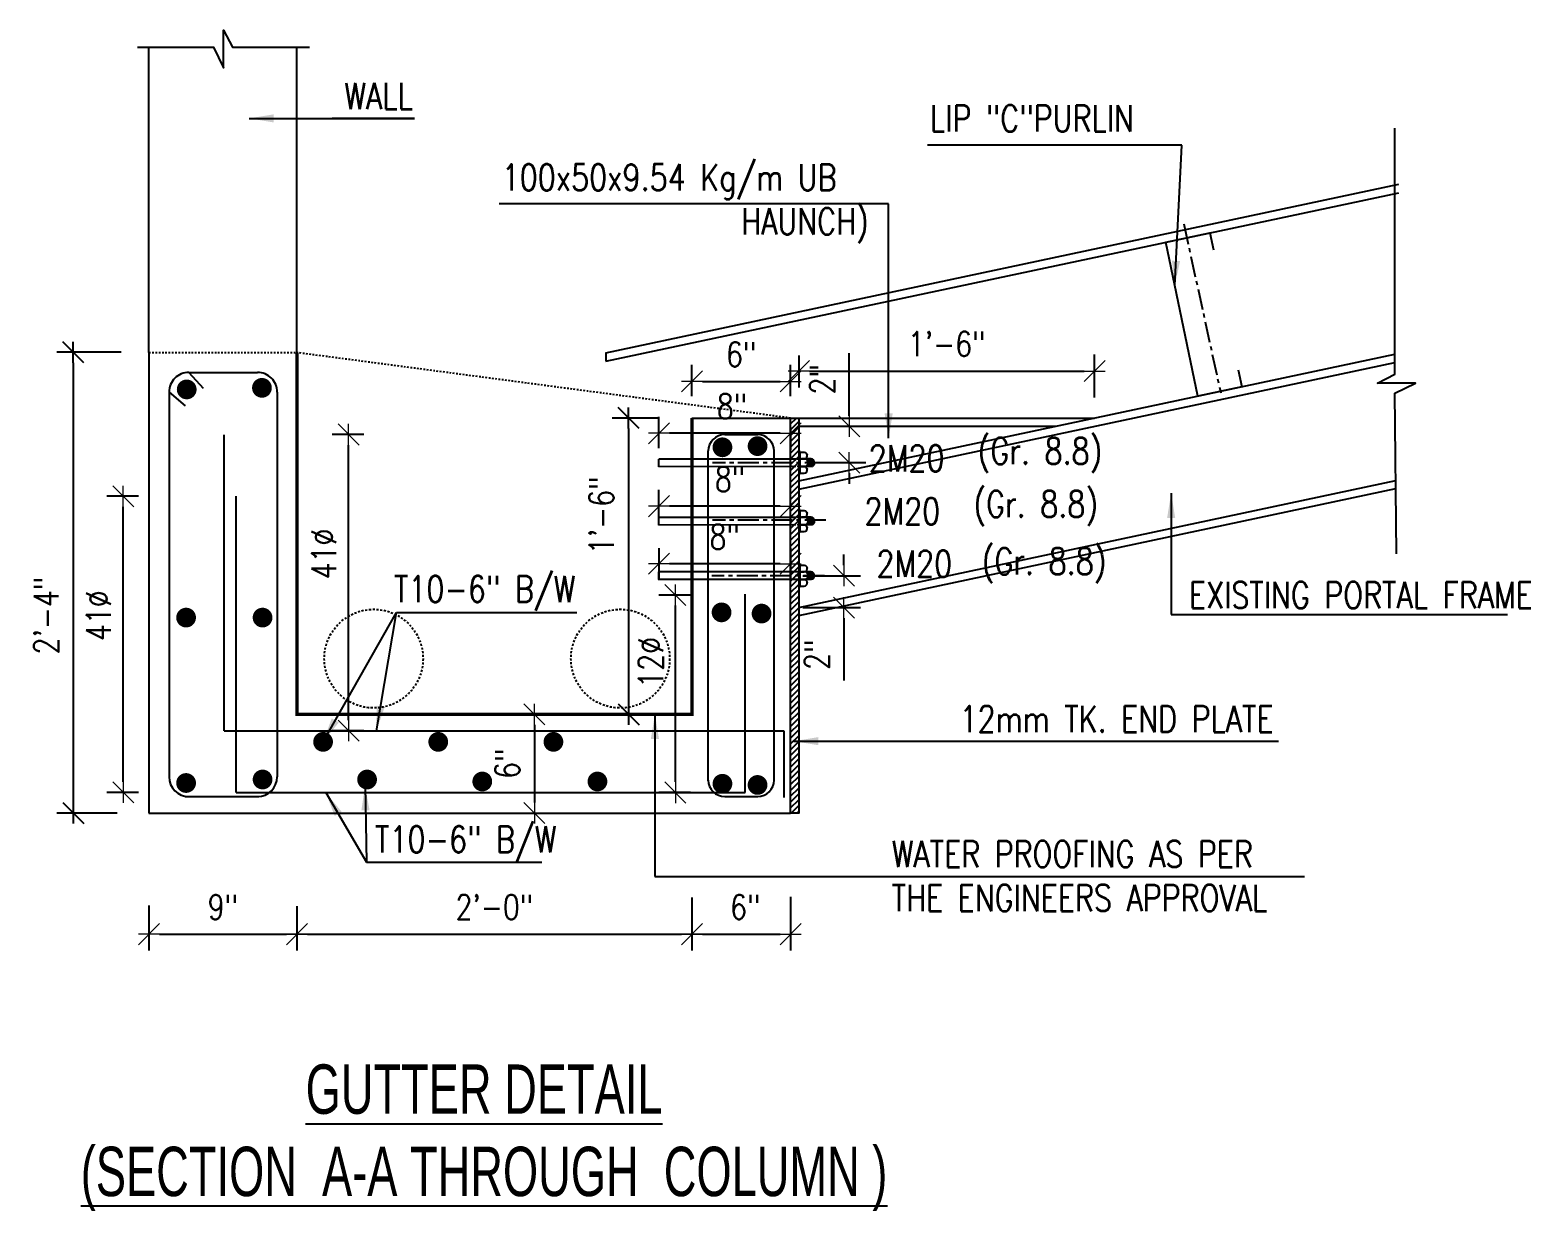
# Model space of a CAD drawing. Extents: x -95606 to 113309, y -42160 to -940.
# Drawn here: x 103367.1 to 103458.3, y -19951.5 to -19879.8 of the extents above; entities that cross this region are included whole.
import ezdxf

# ---------------------------------------------------------------- set-up
doc = ezdxf.new("R2010")
doc.units = 0
doc.header["$LTSCALE"] = 0.02
doc.header["$MEASUREMENT"] = 0
doc.header["$PDMODE"] = 3
doc.header["$PDSIZE"] = -2
for name, pattern in [('CENTERX2', [101.6, 63.5, -12.7, 12.7, -12.7]), ('DASHED', [0.75, 0.5, -0.25]), ('DASHEDX2', [1.5, 1, -0.5]), ('HIDDEN', [9.525, 6.35, -3.175])]:
    doc.linetypes.add(name, pattern=pattern)
doc.layers.get('0').update_dxf_attribs({"linetype": 'CONTINUOUS'})
doc.layers.get('DEFPOINTS').update_dxf_attribs({"linetype": 'CONTINUOUS'})
doc.layers.add('A -fittings', color=181, linetype='CONTINUOUS', lineweight=5)
for name, color, linetype in [('A-DIM', 1, 'CONTINUOUS'), ('A-GRID', 7, 'CENTERX2'), ('A-OL', 2, 'CONTINUOUS'), ('A-P FRAME', 4, 'CONTINUOUS'), ('DIM', 7, 'CONTINUOUS'), ('dimentions', 8, 'CONTINUOUS'), ('EXLINE', 33, 'CONTINUOUS'), ('GUSSET', 1, 'CONTINUOUS'), ('OL', 2, 'CONTINUOUS'), ('RF', 5, 'CONTINUOUS'), ('RF5', 6, 'CONTINUOUS'), ('S-BM', 2, 'HIDDEN'), ('S-DIM', 7, 'CONTINUOUS')]:
    doc.layers.add(name, color=color, linetype=linetype)
doc.styles.add('ROMANS', font='romans.shx', dxfattribs={"width": 0.8})
doc.styles.add('STYLE2', font='arial.ttf', dxfattribs={"width": 0.8})
doc.dimstyles.new('DA16', dxfattribs={"dimscale": 16, "dimtxt": 0.1, "dimasz": 0.09375, "dimexe": 0, "dimexo": 0, "dimgap": 0.03125, "dimtad": 1, "dimdec": 0, "dimzin": 7, "dimdsep": 46, "dimlunit": 4, "dimtxsty": 'ROMANS', "dimcen": 0.09375, "dimclrd": 1, "dimclre": 1, "dimclrt": 2, "dimadec": 0, "dimazin": 0, "dimtfac": 0.03125, "dimtdec": 4, "dimtofl": 0, "dimtmove": 0, "dimatfit": 3, "dimfxl": 1, "dimfrac": 2, "dimtolj": 1, "dimtzin": 0, "dimarcsym": 0})
doc.dimstyles.new('TK16', dxfattribs={"dimscale": 16, "dimtxt": 0.09375, "dimasz": 0.04, "dimexe": 0.0625, "dimexo": 0.015625, "dimgap": 0.046875, "dimtad": 1, "dimdec": 1, "dimzin": 11, "dimdsep": 46, "dimlunit": 4, "dimtxsty": 'ROMANS', "dimblk1": 'TK1', "dimblk2": 'TK1', "dimsah": 1, "dimcen": 0.09375, "dimclrd": 1, "dimclre": 1, "dimclrt": 2, "dimadec": 0, "dimazin": 0, "dimtfac": 1, "dimtofl": 0, "dimtmove": 0, "dimatfit": 3, "dimldrblk": 'TK1', "dimfxl": 1, "dimfrac": 2, "dimtolj": 1, "dimtzin": 9, "dimarcsym": 0})

# ---------------------------------------------------------------- blocks, each defined once
blk = doc.blocks.new('TK1')
at = {"color": 4, "linetype": 'Continuous'}
blk.add_line((-1, -1), (1, 1), dxfattribs=at)
at = {"color": 1, "linetype": 'ByBlock'}
blk.add_line((-1, 0), (1, 0), dxfattribs=at)
blk = doc.blocks.new('*D468')
at = {"layer": 'DEFPOINTS', "color": 0, "lineweight": -2, "transparency": 16777216}
for p in [(103372.849, -19899.341), (103369.692, -19927.341), (103372.604, -19927.341)]:
    blk.add_point(p, dxfattribs=at)
at = {"layer": 'dimentions', "color": 1, "lineweight": -2, "transparency": 16777216}
for p, q in [((103372.599, -19899.341), (103368.692, -19899.341)), ((103369.692, -19899.981), (103369.692, -19926.701)), ((103372.354, -19927.341), (103368.692, -19927.341))]:
    blk.add_line(p, q, dxfattribs=at)
at = {"layer": 'dimentions', "color": 1, "lineweight": -2, "transparency": 16777216, "xscale": 0.64, "yscale": 0.64, "zscale": 0.64}
for p, rotation in [((103369.692, -19899.341), 90), ((103369.692, -19927.341), 270)]:
    blk.add_blockref('TK1', p, dxfattribs=dict(at, rotation=rotation))
at = {"layer": 'dimentions', "color": 2, "transparency": 16777216, "insert": (103368.049, -19915.341), "char_height": 1.5, "attachment_point": 5, "rotation": 90, "style": 'ROMANS'}
blk.add_mtext('\\A1;2\'-4"', dxfattribs=at)
blk = doc.blocks.new('*D469')
at = {"layer": 'A -fittings', "color": 1, "lineweight": -2, "transparency": 16777216}
for p, q in [((103407.288, -19902.014), (103407.288, -19900.111)), ((103413.288, -19902), (103413.288, -19900.111)), ((103407.928, -19901.111), (103412.648, -19901.111))]:
    blk.add_line(p, q, dxfattribs=at)
at = {"layer": 'DEFPOINTS', "color": 0, "lineweight": -2, "transparency": 16777216}
for p in [(103413.288, -19901.111), (103407.288, -19902.264), (103413.288, -19902.25)]:
    blk.add_point(p, dxfattribs=at)
at = {"layer": 'A -fittings', "color": 1, "lineweight": -2, "transparency": 16777216, "xscale": 0.64, "yscale": 0.64, "zscale": 0.64, "rotation": 180}
blk.add_blockref('TK1', (103407.288, -19901.111), dxfattribs=at)
at = {"layer": 'A -fittings', "color": 1, "lineweight": -2, "transparency": 16777216, "xscale": 0.64, "yscale": 0.64, "zscale": 0.64}
blk.add_blockref('TK1', (103413.288, -19901.111), dxfattribs=at)
at = {"layer": 'A -fittings', "color": 2, "transparency": 16777216, "insert": (103410.288, -19899.468), "char_height": 1.5, "attachment_point": 5, "style": 'ROMANS'}
blk.add_mtext('\\A1;6"', dxfattribs=at)
blk = doc.blocks.new('*D470')
at = {"layer": 'A -fittings', "color": 1, "lineweight": -2, "transparency": 16777216}
for p, q in [((103397.425, -19921.34), (103398.718, -19921.34)), ((103397.718, -19921.98), (103397.718, -19926.7)), ((103397.425, -19927.34), (103398.718, -19927.34))]:
    blk.add_line(p, q, dxfattribs=at)
at = {"layer": 'DEFPOINTS', "color": 0, "lineweight": -2, "transparency": 16777216}
for p in [(103397.175, -19921.34), (103397.175, -19927.34), (103397.718, -19927.34)]:
    blk.add_point(p, dxfattribs=at)
at = {"layer": 'A -fittings', "color": 1, "lineweight": -2, "transparency": 16777216, "xscale": 0.64, "yscale": 0.64, "zscale": 0.64}
for p, rotation in [((103397.718, -19921.34), 90), ((103397.718, -19927.34), 270)]:
    blk.add_blockref('TK1', p, dxfattribs=dict(at, rotation=rotation))
at = {"layer": 'A -fittings', "color": 2, "transparency": 16777216, "insert": (103396.075, -19924.34), "char_height": 1.5, "attachment_point": 5, "rotation": 90, "style": 'ROMANS'}
blk.add_mtext('\\A1;6"', dxfattribs=at)
blk = doc.blocks.new('*D471')
at = {"layer": 'A -fittings', "color": 1, "lineweight": -2, "transparency": 16777216}
for p, q in [((103383.288, -19933.39), (103383.288, -19935.701)), ((103407.288, -19933.456), (103407.288, -19935.701)), ((103383.928, -19934.701), (103406.648, -19934.701))]:
    blk.add_line(p, q, dxfattribs=at)
at = {"layer": 'DEFPOINTS', "color": 0, "lineweight": -2, "transparency": 16777216}
for p in [(103383.288, -19933.14), (103407.288, -19933.206), (103407.288, -19934.701)]:
    blk.add_point(p, dxfattribs=at)
at = {"layer": 'A -fittings', "color": 1, "lineweight": -2, "transparency": 16777216, "xscale": 0.64, "yscale": 0.64, "zscale": 0.64, "rotation": 180}
blk.add_blockref('TK1', (103383.288, -19934.701), dxfattribs=at)
at = {"layer": 'A -fittings', "color": 1, "lineweight": -2, "transparency": 16777216, "xscale": 0.64, "yscale": 0.64, "zscale": 0.64}
blk.add_blockref('TK1', (103407.288, -19934.701), dxfattribs=at)
at = {"layer": 'A -fittings', "color": 2, "transparency": 16777216, "insert": (103395.288, -19933.058), "char_height": 1.5, "attachment_point": 5, "style": 'ROMANS'}
blk.add_mtext('\\A1;2\'-0"', dxfattribs=at)
blk = doc.blocks.new('*D472')
at = {"layer": 'A -fittings', "color": 1, "lineweight": -2, "transparency": 16777216}
for p, q in [((103374.288, -19932.957), (103374.288, -19935.701)), ((103383.288, -19933.003), (103383.288, -19935.701)), ((103374.928, -19934.701), (103382.648, -19934.701))]:
    blk.add_line(p, q, dxfattribs=at)
at = {"layer": 'DEFPOINTS', "color": 0, "lineweight": -2, "transparency": 16777216}
for p in [(103374.288, -19932.707), (103383.288, -19932.753), (103383.288, -19934.701)]:
    blk.add_point(p, dxfattribs=at)
at = {"layer": 'A -fittings', "color": 1, "lineweight": -2, "transparency": 16777216, "xscale": 0.64, "yscale": 0.64, "zscale": 0.64, "rotation": 180}
blk.add_blockref('TK1', (103374.288, -19934.701), dxfattribs=at)
at = {"layer": 'A -fittings', "color": 1, "lineweight": -2, "transparency": 16777216, "xscale": 0.64, "yscale": 0.64, "zscale": 0.64}
blk.add_blockref('TK1', (103383.288, -19934.701), dxfattribs=at)
at = {"layer": 'A -fittings', "color": 2, "transparency": 16777216, "insert": (103378.788, -19933.058), "char_height": 1.5, "attachment_point": 5, "style": 'ROMANS'}
blk.add_mtext('\\A1;9"', dxfattribs=at)
blk = doc.blocks.new('*D473')
at = {"layer": 'A -fittings', "color": 1, "lineweight": -2, "transparency": 16777216}
for p, q in [((103387.348, -19904.34), (103385.426, -19904.34)), ((103386.426, -19921.7), (103386.426, -19904.98)), ((103387.348, -19922.34), (103385.426, -19922.34))]:
    blk.add_line(p, q, dxfattribs=at)
at = {"layer": 'DEFPOINTS', "color": 0, "lineweight": -2, "transparency": 16777216}
for p in [(103386.426, -19904.34), (103387.598, -19904.34), (103387.598, -19922.34)]:
    blk.add_point(p, dxfattribs=at)
at = {"layer": 'A -fittings', "color": 1, "lineweight": -2, "transparency": 16777216, "xscale": 0.64, "yscale": 0.64, "zscale": 0.64}
for p, rotation in [((103386.426, -19904.34), 90), ((103386.426, -19922.34), 270)]:
    blk.add_blockref('TK1', p, dxfattribs=dict(at, rotation=rotation))
at = {"layer": 'A -fittings', "color": 2, "transparency": 16777216, "insert": (103384.926, -19911.601), "char_height": 1.5, "attachment_point": 5, "rotation": 90, "style": 'ROMANS'}
blk.add_mtext('\\A1;41%%C', dxfattribs=at)
blk = doc.blocks.new('*D474')
at = {"layer": 'A -fittings', "color": 1, "lineweight": -2, "transparency": 16777216}
for p, q in [((103416.851, -19903.2), (103416.851, -19899.403)), ((103415.369, -19903.84), (103417.851, -19903.84)), ((103415.293, -19906.049), (103417.851, -19906.049)), ((103416.851, -19906.689), (103416.851, -19907.329))]:
    blk.add_line(p, q, dxfattribs=at)
at = {"layer": 'DEFPOINTS', "color": 0, "lineweight": -2, "transparency": 16777216}
for p in [(103415.119, -19903.84), (103415.043, -19906.049), (103416.851, -19906.049)]:
    blk.add_point(p, dxfattribs=at)
at = {"layer": 'A -fittings', "color": 1, "lineweight": -2, "transparency": 16777216, "xscale": 0.64, "yscale": 0.64, "zscale": 0.64}
for p, rotation in [((103416.851, -19903.84), 270), ((103416.851, -19906.049), 90)]:
    blk.add_blockref('TK1', p, dxfattribs=dict(at, rotation=rotation))
at = {"layer": 'A -fittings', "color": 2, "transparency": 16777216, "insert": (103415.208, -19900.981), "char_height": 1.5, "attachment_point": 5, "rotation": 90, "style": 'ROMANS'}
blk.add_mtext('\\A1;2"', dxfattribs=at)
blk = doc.blocks.new('*D475')
at = {"layer": 'A -fittings', "color": 1, "lineweight": -2, "transparency": 16777216}
for p, q in [((103405.288, -19911.247), (103405.288, -19913.195)), ((103413.288, -19911.244), (103413.288, -19913.195)), ((103412.648, -19912.195), (103405.928, -19912.195))]:
    blk.add_line(p, q, dxfattribs=at)
at = {"layer": 'DEFPOINTS', "color": 0, "lineweight": -2, "transparency": 16777216}
for p in [(103405.288, -19910.997), (103413.288, -19910.994), (103405.288, -19912.195)]:
    blk.add_point(p, dxfattribs=at)
at = {"layer": 'A -fittings', "color": 1, "lineweight": -2, "transparency": 16777216, "xscale": 0.64, "yscale": 0.64, "zscale": 0.64, "rotation": 180}
blk.add_blockref('TK1', (103405.288, -19912.195), dxfattribs=at)
at = {"layer": 'A -fittings', "color": 1, "lineweight": -2, "transparency": 16777216, "xscale": 0.64, "yscale": 0.64, "zscale": 0.64}
blk.add_blockref('TK1', (103413.288, -19912.195), dxfattribs=at)
at = {"layer": 'A -fittings', "color": 2, "transparency": 16777216, "insert": (103409.288, -19910.552), "char_height": 1.5, "attachment_point": 5, "style": 'ROMANS'}
blk.add_mtext('\\A1;8"', dxfattribs=at)
blk = doc.blocks.new('*D476')
at = {"layer": 'A -fittings', "color": 1, "lineweight": -2, "transparency": 16777216}
for p, q in [((103413.788, -19899.537), (103413.788, -19901.48)), ((103431.766, -19902.083), (103431.766, -19899.48)), ((103414.428, -19900.48), (103431.126, -19900.48))]:
    blk.add_line(p, q, dxfattribs=at)
at = {"layer": 'DEFPOINTS', "color": 0, "lineweight": -2, "transparency": 16777216}
for p in [(103413.788, -19899.287), (103431.766, -19900.48), (103431.766, -19902.333)]:
    blk.add_point(p, dxfattribs=at)
at = {"layer": 'A -fittings', "color": 1, "lineweight": -2, "transparency": 16777216, "xscale": 0.64, "yscale": 0.64, "zscale": 0.64, "rotation": 180}
blk.add_blockref('TK1', (103413.788, -19900.48), dxfattribs=at)
at = {"layer": 'A -fittings', "color": 1, "lineweight": -2, "transparency": 16777216, "xscale": 0.64, "yscale": 0.64, "zscale": 0.64}
blk.add_blockref('TK1', (103431.766, -19900.48), dxfattribs=at)
at = {"layer": 'A -fittings', "color": 2, "transparency": 16777216, "insert": (103422.777, -19898.837), "char_height": 1.5, "attachment_point": 5, "style": 'ROMANS'}
blk.add_mtext('\\A1;1\'-6"', dxfattribs=at)
blk = doc.blocks.new('A$C6334769A')
at = {"layer": 'GUSSET'}
h = blk.add_hatch(dxfattribs=at)
h.set_pattern_fill('LINE', color=8, scale=33, angle=-90, style=0)
h.set_pattern_definition([(90, (48431.668, -199664.318), (4.125, 2e-16), [])])
edge = h.paths.add_edge_path()
edge.add_line((13, 8.1), (26.4, 8.1))
edge.add_ellipse((26.4, 2.1), major_axis=(4.24, -4.24), ratio=1, start_angle=45, end_angle=135, ccw=False)
edge.add_line((32.4, 2.1), (32.4, 0))
edge.add_line((32.4, 0), (32.4, -2.1))
edge.add_ellipse((26.4, -2.1), major_axis=(4.24, 4.24), ratio=1, start_angle=225, end_angle=315, ccw=False)
edge.add_line((26.4, -8.1), (19.2, -8.1))
edge.add_line((19.2, -8.1), (13, -8.1))
edge.add_ellipse((13, -2.1), major_axis=(4.24, -4.24), ratio=1, start_angle=315, end_angle=405)
edge.add_line((19, -2.1), (19, 0))
edge.add_line((19, 0), (19, 2.1))
edge.add_ellipse((13, 2.1), major_axis=(4.24, -4.24), ratio=1, start_angle=45, end_angle=135)
at = {"layer": 'A-OL', "color": 1}
for p, q in [((2.5, 23.5), (0, 23.5)), ((0, 23.5), (0, -23.7)), ((2.5, -23.7), (2.5, 23.5)), ((2.5, -23.7), (0, -23.7))]:
    blk.add_line(p, q, dxfattribs=at)
at = {"layer": 'OL', "linetype": 'DASHEDX2'}
for p, q in [((0, 7.9), (-15.9, 7.9)), ((0, -8.1), (-15.9, -8.1))]:
    blk.add_line(p, q, dxfattribs=at)
at = {"layer": 'OL'}
blk.add_line((24, -8.1), (2.1, -8.1), dxfattribs=at)
for points in [[(2.5, 22.1), (11.5, 22.1, -0.414214), (17.5, 16.1), (17.5, 17.6)], [(2.5, 8.1), (11.5, 8.1, 0.414214), (17.5, 14.1), (17.5, 17.6)], [(19, 0), (19, 2.1, 0.414214), (13, 8.1), (5.7, 8.1)], [(19, 0), (19, -2.1, -0.414214), (13, -8.1), (10.8, -8.1)], [(32.4, 0), (32.4, 2.1, 0.414214), (26.4, 8.1), (11, 8.1)], [(32.4, 0), (32.4, -2.1, -0.414214), (26.4, -8.1), (11, -8.1)], [(2.5, -8.1), (11.5, -8.1, -0.414214), (17.5, -14.1), (17.5, -12.6)], [(2.5, -22.1), (11.5, -22.1, 0.414214), (17.5, -16.1), (17.5, -12.6)]]:
    blk.add_lwpolyline(points, format="xyb", dxfattribs=at)
blk.add_lwpolyline([(21.1, -8.1), (20, -8.1), (2.1, -8.1)], dxfattribs=at)
blk = doc.blocks.new('*D477')
at = {"layer": 'A -fittings', "color": 1, "lineweight": -2, "transparency": 16777216}
for p, q in [((103405.286, -19905.163), (103405.286, -19903.265)), ((103413.288, -19903.916), (103413.288, -19905.265)), ((103412.648, -19904.265), (103405.926, -19904.265))]:
    blk.add_line(p, q, dxfattribs=at)
at = {"layer": 'DEFPOINTS', "color": 0, "lineweight": -2, "transparency": 16777216}
for p in [(103413.288, -19903.666), (103405.286, -19904.265), (103405.286, -19905.413)]:
    blk.add_point(p, dxfattribs=at)
at = {"layer": 'A -fittings', "color": 1, "lineweight": -2, "transparency": 16777216, "xscale": 0.64, "yscale": 0.64, "zscale": 0.64, "rotation": 180}
blk.add_blockref('TK1', (103405.286, -19904.265), dxfattribs=at)
at = {"layer": 'A -fittings', "color": 1, "lineweight": -2, "transparency": 16777216, "xscale": 0.64, "yscale": 0.64, "zscale": 0.64}
blk.add_blockref('TK1', (103413.288, -19904.265), dxfattribs=at)
at = {"layer": 'A -fittings', "color": 2, "transparency": 16777216, "insert": (103409.729, -19902.622), "char_height": 1.5, "attachment_point": 5, "style": 'ROMANS'}
blk.add_mtext('\\A1;8"', dxfattribs=at)
blk = doc.blocks.new('*D478')
at = {"layer": 'A -fittings', "color": 1, "lineweight": -2, "transparency": 16777216}
for p, q in [((103405.288, -19909.59), (103405.288, -19907.692)), ((103413.288, -19909.124), (103413.288, -19907.692)), ((103412.648, -19908.692), (103405.928, -19908.692))]:
    blk.add_line(p, q, dxfattribs=at)
at = {"layer": 'DEFPOINTS', "color": 0, "lineweight": -2, "transparency": 16777216}
for p in [(103405.288, -19908.692), (103413.288, -19909.374), (103405.288, -19909.84)]:
    blk.add_point(p, dxfattribs=at)
at = {"layer": 'A -fittings', "color": 1, "lineweight": -2, "transparency": 16777216, "xscale": 0.64, "yscale": 0.64, "zscale": 0.64, "rotation": 180}
blk.add_blockref('TK1', (103405.288, -19908.692), dxfattribs=at)
at = {"layer": 'A -fittings', "color": 1, "lineweight": -2, "transparency": 16777216, "xscale": 0.64, "yscale": 0.64, "zscale": 0.64}
blk.add_blockref('TK1', (103413.288, -19908.692), dxfattribs=at)
at = {"layer": 'A -fittings', "color": 2, "transparency": 16777216, "insert": (103409.614, -19907.049), "char_height": 1.5, "attachment_point": 5, "style": 'ROMANS'}
blk.add_mtext('\\A1;8"', dxfattribs=at)
blk = doc.blocks.new('*D479')
at = {"layer": 'A -fittings', "color": 1, "lineweight": -2, "transparency": 16777216}
for p, q in [((103416.53, -19912.28), (103416.53, -19911.64)), ((103414.038, -19912.92), (103417.53, -19912.92)), ((103414.038, -19914.859), (103417.53, -19914.859)), ((103416.53, -19915.499), (103416.53, -19919.296))]:
    blk.add_line(p, q, dxfattribs=at)
at = {"layer": 'DEFPOINTS', "color": 0, "lineweight": -2, "transparency": 16777216}
for p in [(103413.788, -19912.92), (103413.788, -19914.859), (103416.53, -19914.859)]:
    blk.add_point(p, dxfattribs=at)
at = {"layer": 'A -fittings', "color": 1, "lineweight": -2, "transparency": 16777216, "xscale": 0.64, "yscale": 0.64, "zscale": 0.64}
for p, rotation in [((103416.53, -19912.92), 270), ((103416.53, -19914.859), 90)]:
    blk.add_blockref('TK1', p, dxfattribs=dict(at, rotation=rotation))
at = {"layer": 'A -fittings', "color": 2, "transparency": 16777216, "insert": (103414.888, -19917.717), "char_height": 1.5, "attachment_point": 5, "rotation": 90, "style": 'ROMANS'}
blk.add_mtext('\\A1;2"', dxfattribs=at)
blk = doc.blocks.new('*D480')
at = {"layer": 'A -fittings', "color": 1, "lineweight": -2, "transparency": 16777216}
for p, q in [((103407.288, -19932.471), (103407.288, -19935.701)), ((103413.288, -19932.434), (103413.288, -19935.701)), ((103407.928, -19934.701), (103412.648, -19934.701))]:
    blk.add_line(p, q, dxfattribs=at)
at = {"layer": 'DEFPOINTS', "color": 0, "lineweight": -2, "transparency": 16777216}
for p in [(103407.288, -19932.221), (103413.288, -19932.184), (103413.288, -19934.701)]:
    blk.add_point(p, dxfattribs=at)
at = {"layer": 'A -fittings', "color": 1, "lineweight": -2, "transparency": 16777216, "xscale": 0.64, "yscale": 0.64, "zscale": 0.64, "rotation": 180}
blk.add_blockref('TK1', (103407.288, -19934.701), dxfattribs=at)
at = {"layer": 'A -fittings', "color": 1, "lineweight": -2, "transparency": 16777216, "xscale": 0.64, "yscale": 0.64, "zscale": 0.64}
blk.add_blockref('TK1', (103413.288, -19934.701), dxfattribs=at)
at = {"layer": 'A -fittings', "color": 2, "transparency": 16777216, "insert": (103410.538, -19933.058), "char_height": 1.5, "attachment_point": 5, "style": 'ROMANS'}
blk.add_mtext('\\A1;6"', dxfattribs=at)
blk = doc.blocks.new('*D481')
at = {"layer": 'DEFPOINTS', "color": 0, "lineweight": -2, "transparency": 16777216}
for p in [(103405.551, -19903.34), (103403.439, -19921.34), (103405.551, -19921.34)]:
    blk.add_point(p, dxfattribs=at)
at = {"layer": 'dimentions', "color": 1, "lineweight": -2, "transparency": 16777216}
for p, q in [((103405.301, -19903.34), (103402.439, -19903.34)), ((103403.439, -19903.98), (103403.439, -19920.7)), ((103405.301, -19921.34), (103402.439, -19921.34))]:
    blk.add_line(p, q, dxfattribs=at)
at = {"layer": 'dimentions', "color": 1, "lineweight": -2, "transparency": 16777216, "xscale": 0.64, "yscale": 0.64, "zscale": 0.64}
for p, rotation in [((103403.439, -19903.34), 90), ((103403.439, -19921.34), 270)]:
    blk.add_blockref('TK1', p, dxfattribs=dict(at, rotation=rotation))
at = {"layer": 'dimentions', "color": 2, "transparency": 16777216, "insert": (103401.796, -19909.245), "char_height": 1.5, "attachment_point": 5, "rotation": 90, "style": 'ROMANS'}
blk.add_mtext('\\A1;1\'-6"', dxfattribs=at)
blk = doc.blocks.new('*D482')
at = {"layer": 'A -fittings', "color": 1, "lineweight": -2, "transparency": 16777216}
for p, q in [((103373.652, -19908.091), (103371.73, -19908.091)), ((103372.73, -19925.451), (103372.73, -19908.731)), ((103373.652, -19926.091), (103371.73, -19926.091))]:
    blk.add_line(p, q, dxfattribs=at)
at = {"layer": 'DEFPOINTS', "color": 0, "lineweight": -2, "transparency": 16777216}
for p in [(103372.73, -19908.091), (103373.902, -19908.091), (103373.902, -19926.091)]:
    blk.add_point(p, dxfattribs=at)
at = {"layer": 'A -fittings', "color": 1, "lineweight": -2, "transparency": 16777216, "xscale": 0.64, "yscale": 0.64, "zscale": 0.64}
for p, rotation in [((103372.73, -19908.091), 90), ((103372.73, -19926.091), 270)]:
    blk.add_blockref('TK1', p, dxfattribs=dict(at, rotation=rotation))
at = {"layer": 'A -fittings', "color": 2, "transparency": 16777216, "insert": (103371.23, -19915.352), "char_height": 1.5, "attachment_point": 5, "rotation": 90, "style": 'ROMANS'}
blk.add_mtext('\\A1;41%%C', dxfattribs=at)
blk = doc.blocks.new('*D483')
at = {"layer": 'A -fittings', "color": 1, "lineweight": -2, "transparency": 16777216}
for p, q in [((103407.212, -19914.094), (103405.29, -19914.094)), ((103406.29, -19925.454), (103406.29, -19914.734)), ((103407.212, -19926.094), (103405.29, -19926.094))]:
    blk.add_line(p, q, dxfattribs=at)
at = {"layer": 'DEFPOINTS', "color": 0, "lineweight": -2, "transparency": 16777216}
for p in [(103406.29, -19914.094), (103407.462, -19914.094), (103407.462, -19926.094)]:
    blk.add_point(p, dxfattribs=at)
at = {"layer": 'A -fittings', "color": 1, "lineweight": -2, "transparency": 16777216, "xscale": 0.64, "yscale": 0.64, "zscale": 0.64}
for p, rotation in [((103406.29, -19914.094), 90), ((103406.29, -19926.094), 270)]:
    blk.add_blockref('TK1', p, dxfattribs=dict(at, rotation=rotation))
at = {"layer": 'A -fittings', "color": 2, "transparency": 16777216, "insert": (103404.79, -19918.185), "char_height": 1.5, "attachment_point": 5, "rotation": 90, "style": 'ROMANS'}
blk.add_mtext('\\A1;12%%C', dxfattribs=at)

msp = doc.modelspace()

# ---------------------------------------------------------------- hatches: boundary and pattern name
at = {"layer": 'A-DIM', "ltscale": 2}
h = msp.add_hatch(dxfattribs=at)
h.set_pattern_fill('ANSI31', color=256, scale=2, style=0)
h.set_pattern_definition([(45, (125591.87878, -20273.32564), (-0.1767766953, 0.1767766953), [])])
h.paths.add_polyline_path([(103413.288, -19903.34), (103413.788, -19903.34), (103413.788, -19927.34), (103413.288, -19927.34)])

# ---------------------------------------------------------------- linework, layer by layer
at = {"layer": 'A -fittings', "color": 6, "const_width": 0.2}
msp.add_lwpolyline([(103383.288, -19899.362), (103383.288, -19921.34), (103407.288, -19921.34), (103407.288, -19903.34)], dxfattribs=at)
at = {"layer": 'A-DIM', "ltscale": 2}
for p, q in [((103413.788, -19907.652), (103450.007, -19899.953)), ((103413.788, -19903.84), (103429.413, -19903.84)), ((103413.788, -19914.849), (103450.067, -19907.138))]:
    msp.add_line(p, q, dxfattribs=at)
at = {"layer": 'A-GRID'}
msp.add_line((103437.179, -19891.529), (103439.428, -19901.803), dxfattribs=at)
at = {"layer": 'A-P FRAME', "color": 2, "ltscale": 7}
for p, q in [((103413.643, -19905.828), (103405.288, -19905.845)), ((103405.288, -19906.295), (103405.288, -19905.845)), ((103413.609, -19906.288), (103405.288, -19906.295)), ((103413.643, -19909.373), (103405.288, -19909.39)), ((103405.288, -19909.84), (103405.288, -19909.39)), ((103413.609, -19909.833), (103405.288, -19909.84)), ((103413.859, -19912.69), (103405.288, -19912.69)), ((103405.288, -19913.153), (103405.288, -19912.69)), ((103413.912, -19913.15), (103405.288, -19913.153))]:
    msp.add_line(p, q, dxfattribs=at)
at = {"layer": 'A-P FRAME', "color": 3}
msp.add_lwpolyline([(103440.494, -19900.408), (103440.713, -19901.438), (103438.035, -19902.007), (103436.087, -19892.655), (103438.765, -19892.086), (103438.983, -19893.116)], dxfattribs=at)
at = {"layer": 'DIM', "linetype": 'CENTERX2'}
for p, q in [((103415.422, -19906.055), (103408.552, -19906.055)), ((103415.422, -19909.554), (103408.552, -19909.554)), ((103415.351, -19912.917), (103408.509, -19912.917))]:
    msp.add_line(p, q, dxfattribs=at)
at = {"layer": 'EXLINE'}
for p, q in [((103374.288, -19899.362), (103374.288, -19880.802)), ((103383.288, -19899.362), (103383.288, -19880.802)), ((103402.066, -19899.375), (103450.252, -19889.133)), ((103402.066, -19899.886), (103450.252, -19889.644)), ((103374.288, -19899.362), (103374.288, -19927.34)), ((103383.288, -19921.34), (103383.288, -19899.362)), ((103402.066, -19899.375), (103402.066, -19899.886)), ((103413.788, -19907.161), (103450.007, -19899.463)), ((103407.288, -19921.34), (103407.288, -19903.34)), ((103407.288, -19903.34), (103413.288, -19903.34)), ((103413.288, -19927.34), (103413.288, -19903.34)), ((103413.788, -19903.34), (103431.766, -19903.34)), ((103413.788, -19915.34), (103450.077, -19907.626)), ((103383.288, -19921.34), (103407.288, -19921.34)), ((103374.288, -19927.34), (103413.288, -19927.34))]:
    msp.add_line(p, q, dxfattribs=at)
at = {"layer": 'EXLINE', "color": 2, "linetype": 'DASHED'}
for p in [(103374.288, -19899.362), (103413.288, -19903.34)]:
    msp.add_line(p, (103383.288, -19899.362), dxfattribs=at)
at = {"layer": 'RF', "color": 2, "const_width": 0.6}
for points in [[(103376.287, -19901.599, 1), (103376.887, -19901.599, 1)], [(103380.86, -19901.504, 1), (103381.46, -19901.504, 1)], [(103408.846, -19905.117, 1), (103409.446, -19905.117, 1)], [(103410.981, -19905.045, 1), (103411.581, -19905.045, 1)], [(103376.25, -19915.465, 1), (103376.85, -19915.465, 1)], [(103380.898, -19915.465, 1), (103381.498, -19915.465, 1)], [(103408.793, -19915.147, -1), (103409.393, -19915.147, -1)], [(103411.223, -19915.22, -1), (103411.823, -19915.22, -1)], [(103384.575, -19923.016, 1), (103385.175, -19923.016, 1)], [(103391.575, -19923.016, 1), (103392.175, -19923.016, 1)], [(103398.575, -19923.016, 1), (103399.175, -19923.016, 1)], [(103376.25, -19925.516, 1), (103376.85, -19925.516, 1)], [(103380.898, -19925.303, 1), (103381.498, -19925.303, 1)], [(103387.25, -19925.305, 1), (103387.85, -19925.305, 1)], [(103394.25, -19925.425, 1), (103394.85, -19925.425, 1)], [(103401.25, -19925.425, 1), (103401.85, -19925.425, 1)], [(103408.846, -19925.563, -1), (103409.446, -19925.563, -1)], [(103410.981, -19925.635, -1), (103411.581, -19925.635, -1)]]:
    msp.add_lwpolyline(points, format="xyb", close=True, dxfattribs=at)
at = {"layer": 'RF5', "color": 160}
for p, q in [((103376.713, -19900.562), (103380.888, -19900.562)), ((103376.713, -19900.562), (103377.58, -19901.519)), ((103375.513, -19901.762), (103375.513, -19925.202)), ((103375.513, -19901.762), (103376.498, -19902.6)), ((103382.088, -19901.762), (103382.088, -19925.14)), ((103378.856, -19922.34), (103378.856, -19904.351)), ((103409.288, -19904.34), (103411.288, -19904.34)), ((103408.288, -19925.387), (103408.288, -19905.34)), ((103412.288, -19925.415), (103412.288, -19905.34)), ((103379.597, -19926.094), (103379.597, -19908.094)), ((103410.537, -19926.094), (103410.537, -19914.046)), ((103378.856, -19922.34), (103412.877, -19922.34)), ((103412.877, -19922.34), (103412.877, -19926.392)), ((103376.488, -19926.34), (103380.975, -19926.337)), ((103379.597, -19926.094), (103410.537, -19926.094)), ((103409.288, -19926.34), (103411.288, -19926.34))]:
    msp.add_line(p, q, dxfattribs=at)
for centre, radius, start, end in [((103376.713, -19901.762), 1.2, 90, 180.01139), ((103380.888, -19901.762), 1.2, 359.98859, 90), ((103409.288, -19905.34), 1, 90, 180), ((103411.288, -19905.34), 1, 0, 90), ((103376.713, -19925.14), 1.2, 180, 270), ((103380.888, -19925.14), 1.2, 270, 0), ((103409.288, -19925.34), 1, 180, 270), ((103411.288, -19925.34), 1, 270, 0)]:
    msp.add_arc(centre, radius, start, end, dxfattribs=at)
at = {"layer": 'S-BM', "color": 1, "linetype": 'ByBlock'}
msp.add_lwpolyline([(103413.288, -19903.34), (103413.788, -19903.34), (103413.788, -19927.34), (103413.288, -19927.34)], close=True, dxfattribs=at)
at = {"layer": 'S-BM', "color": 4}
for centre in [(103387.949, -19917.959), (103402.938, -19917.959)]:
    msp.add_circle(centre, 3, dxfattribs=at)
at = {"layer": 'S-DIM', "color": 1}
for points in [[(103373.6, -19880.802), (103378.218, -19880.802), (103378.82, -19882.062), (103378.82, -19879.759), (103379.367, -19880.802), (103384.053, -19880.802)], [(103450.105, -19911.595), (103450.007, -19901.823), (103451.267, -19901.221), (103448.964, -19901.221), (103450.007, -19900.674), (103450.007, -19885.715)]]:
    msp.add_lwpolyline(points, dxfattribs=at)

# ---------------------------------------------------------------- block references
at = {"layer": 'A-P FRAME', "color": 2, "ltscale": 7, "xscale": 0.02875498200307485, "yscale": 0.02875498200307485, "zscale": 0.02875498200307485}
for p in [(103413.788, -19906.055), (103413.788, -19909.6), (103413.788, -19912.917)]:
    msp.add_blockref('A$C6334769A', p, dxfattribs=at)

# ---------------------------------------------------------------- texts
at = {"layer": 'S-DIM', "color": 2, "linetype": 'Continuous', "insert": (103390.335, -19883.775), "char_height": 1.6, "width": 6.00398, "attachment_point": 6, "style": 'ROMANS'}
msp.add_mtext('WALL', dxfattribs=at)
at = {"layer": 'S-DIM', "color": 2}
for s, insert, char_height, width, attachment_point, style in [(' \\PLIP "C"PURLIN', (103421.75, -19883.798), 1.6, 40.14875, 4, 'ROMANS'), ('\\pi0.453;100x50x9.54 Kg/m UB\\P\\pi15.021;HAUNCH)', (103395.272, -19890.316), 1.6, 23.12729, 4, 'ROMANS'), ('{\\fSwis721 Cn BT|b0|i0|c0|p34;\\LGUTTER DETAIL \\P(SECTION  A-A THROUGH  COLUMN )}', (103394.66, -19942.619), 3, 77.2254, 2, 'STYLE2')]:
    msp.add_mtext(s, dxfattribs=dict(at, insert=insert, char_height=char_height, width=width, attachment_point=attachment_point, style=style))
at = {"layer": 'S-DIM', "color": 2, "linetype": 'Continuous', "char_height": 1.6, "attachment_point": 6, "style": 'ROMANS'}
for s, insert in [('2M20', (103422.642, -19905.782)), ('(Gr. 8.8)', (103432.229, -19905.605)), ('(Gr. 8.8)', (103431.971, -19908.823)), ('2M20', (103422.384, -19908.999)), ('2M20', (103423.113, -19912.195)), ('(Gr. 8.8)', (103432.478, -19912.305)), ('12mm TK. END PLATE', (103442.641, -19921.619))]:
    msp.add_mtext(s, dxfattribs=dict(at, insert=insert))
at = {"layer": 'S-DIM', "color": 2, "char_height": 1.6, "attachment_point": 4, "style": 'ROMANS'}
for s, insert in [('T10-6" B/W', (103389.177, -19913.992)), ('EXISTING PORTAL FRAME', (103437.494, -19914.099)), ('T10-6" B/W', (103388.032, -19929.21)), ('WATER PROOFING AS PER \\PTHE ENGINEERS APPROVAL', (103419.436, -19931.163))]:
    msp.add_mtext(s, dxfattribs=dict(at, insert=insert))

# ---------------------------------------------------------------- dimensions: what is measured, and where the dimension line sits
at = {"layer": 'A -fittings'}
for base, p1, p2, override, picture, middle in [((103413.288, -19901.111), (103407.288, -19902.264), (103413.288, -19902.25), {"dimfxl": 1.25, "dimfxlon": 1}, '*D469', (103410.288, -19901.111)), ((103413.288, -19934.701), (103407.288, -19932.221), (103413.288, -19932.184), {"dimdec": 0, "dimfxl": 1.25, "dimfxlon": 1}, '*D480', (103410.538, -19934.701))]:
    dim = msp.add_linear_dim(base=base, p1=p1, p2=p2, dimstyle='TK16', override=override, dxfattribs=at)
    dim.commit()
    dim.dimension.update_dxf_attribs({"geometry": picture, "text_midpoint": middle, "dimtype": 160})
for base, p1, p2, picture, middle in [((103431.766, -19900.48), (103413.788, -19899.287), (103431.766, -19902.333), '*D476', (103422.777, -19898.837)), ((103383.288, -19934.701), (103374.288, -19932.707), (103383.288, -19932.753), '*D472', (103378.788, -19933.058)), ((103407.288, -19934.701), (103383.288, -19933.14), (103407.288, -19933.206), '*D471', (103395.288, -19933.058))]:
    dim = msp.add_linear_dim(base=base, p1=p1, p2=p2, dimstyle='TK16', override={"dimfxl": 1.25, "dimfxlon": 1}, dxfattribs=at)
    dim.commit()
    dim.dimension.update_dxf_attribs({"geometry": picture, "text_midpoint": middle})
at = {"layer": 'A -fittings', "color": 4}
dim = msp.add_linear_dim(base=(103416.851, -19906.049), p1=(103415.119, -19903.84), p2=(103415.043, -19906.049), angle=90, dimstyle='TK16', override={"dimfxl": 1.25, "dimfxlon": 1}, dxfattribs=at)
dim.commit()
dim.dimension.update_dxf_attribs({"geometry": '*D474', "text_midpoint": (103416.851, -19900.981), "dimtype": 160})
for base, p1, p2, picture, middle in [((103405.286, -19904.265), (103413.288, -19903.666), (103405.286, -19905.413), '*D477', (103409.729, -19904.265)), ((103405.288, -19908.692), (103413.288, -19909.374), (103405.288, -19909.84), '*D478', (103409.614, -19908.692))]:
    dim = msp.add_linear_dim(base=base, p1=p1, p2=p2, dimstyle='TK16', override={"dimfxl": 1.25, "dimfxlon": 1}, dxfattribs=at)
    dim.commit()
    dim.dimension.update_dxf_attribs({"geometry": picture, "text_midpoint": middle, "dimtype": 160})
for base, p1, p2, text, picture, middle in [((103386.426, -19904.34), (103387.598, -19922.34), (103387.598, -19904.34), '41%%C', '*D473', (103386.426, -19911.601)), ((103372.73, -19908.091), (103373.902, -19926.091), (103373.902, -19908.091), '41%%C', '*D482', (103372.73, -19915.352)), ((103406.29, -19914.094), (103407.462, -19926.094), (103407.462, -19914.094), '12%%C', '*D483', (103406.29, -19918.185))]:
    dim = msp.add_linear_dim(base=base, p1=p1, p2=p2, angle=90, text=text, dimstyle='TK16', override={"dimfxl": 1.25, "dimfxlon": 1}, dxfattribs=at)
    dim.commit()
    dim.dimension.update_dxf_attribs({"geometry": picture, "text_midpoint": middle, "dimtype": 160})
dim = msp.add_linear_dim(base=(103405.288, -19912.195), p1=(103413.288, -19910.994), p2=(103405.288, -19910.997), dimstyle='TK16', override={"dimfxl": 1.25, "dimfxlon": 1}, dxfattribs=at)
dim.commit()
dim.dimension.update_dxf_attribs({"geometry": '*D475', "text_midpoint": (103409.288, -19910.552)})
dim = msp.add_linear_dim(base=(103416.53, -19914.859), p1=(103413.788, -19912.92), p2=(103413.788, -19914.859), angle=90, dimstyle='TK16', override={"dimdec": 0, "dimfxl": 1.25, "dimfxlon": 1}, dxfattribs=at)
dim.commit()
dim.dimension.update_dxf_attribs({"geometry": '*D479', "text_midpoint": (103414.888, -19917.717)})
at = {"layer": 'A -fittings'}
dim = msp.add_linear_dim(base=(103397.718, -19927.34), p1=(103397.175, -19921.34), p2=(103397.175, -19927.34), angle=90, dimstyle='TK16', override={"dimfxl": 1.25, "dimfxlon": 1}, dxfattribs=at)
dim.commit()
dim.dimension.update_dxf_attribs({"geometry": '*D470', "text_midpoint": (103396.075, -19924.34)})
at = {"layer": 'dimentions'}
for base, p1, p2, picture, middle in [((103369.692, -19927.341), (103372.849, -19899.341), (103372.604, -19927.341), '*D468', (103369.692, -19915.341)), ((103403.439, -19921.34), (103405.551, -19903.34), (103405.551, -19921.34), '*D481', (103403.439, -19909.245))]:
    dim = msp.add_linear_dim(base=base, p1=p1, p2=p2, angle=90, dimstyle='TK16', dxfattribs=at)
    dim.commit()
    dim.dimension.update_dxf_attribs({"geometry": picture, "text_midpoint": middle, "dimtype": 160})

# ---------------------------------------------------------------- leaders
for points, override in [([(103380.376, -19885.129), (103390.431, -19885.129), (103385.422, -19885.129)], {"dimtad": 0}), ([(103436.635, -19895.288), (103437.073, -19886.753), (103421.608, -19886.753)], {"dimtad": 0}), ([(103419.248, -19904.559), (103419.248, -19890.316), (103395.576, -19890.316)], {"dimtad": 0}), ([(103436.417, -19907.908), (103436.417, -19915.283), (103456.848, -19915.283)], {"dimtad": 0}), ([(103384.875, -19923.016), (103389.345, -19915.155), (103397.956, -19915.155)], {"dimgap": 0.03125, "dimtad": 0}), ([(103388.117, -19922.34), (103389.345, -19915.155), (103400.288, -19915.155)], {"dimgap": 0.03125, "dimtad": 0}), ([(103405.043, -19921.34), (103405.043, -19931.194), (103444.526, -19931.194)], {"dimtad": 0}), ([(103413.482, -19922.973), (103427.79, -19922.973), (103442.936, -19922.973)], {"dimtad": 0}), ([(103387.426, -19925.671), (103387.506, -19930.324)], {"dimtad": 0}), ([(103385.035, -19926.094), (103387.506, -19930.324), (103398.176, -19930.324)], {"dimgap": 0.03125, "dimtad": 0})]:
    msp.add_leader(points, dimstyle='DA16', override=override, dxfattribs=at)

doc.saveas('drawing.dxf')
